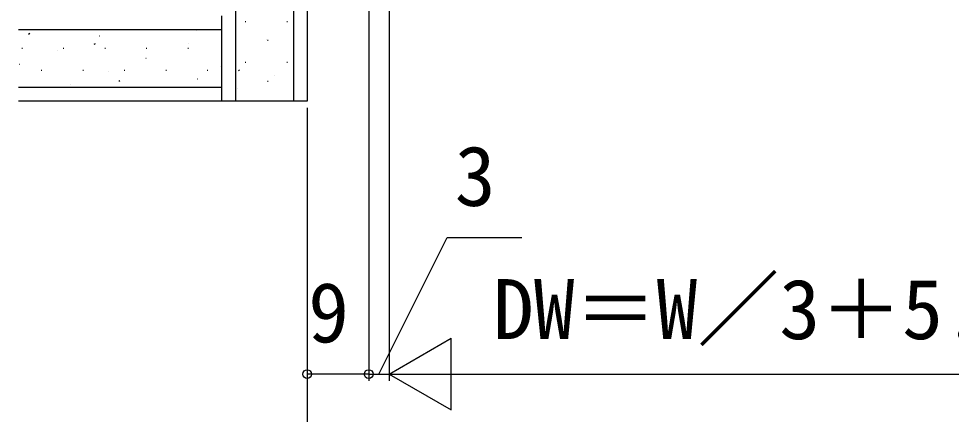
# Model space of a CAD drawing. Units: millimetres, scale not verified. Extents: x -525 to 525, y -783 to 779.
# Drawn here: x -35.1 to 101.6, y -519.6 to -461.6 of the extents above; entities that cross this region are included whole.
import ezdxf
from ezdxf.enums import TextEntityAlignment as Align

# ---------------------------------------------------------------- set-up
doc = ezdxf.new("R2010")
doc.units = ezdxf.units.MM
doc.header["$LTSCALE"] = 4
doc.layers.add('0-6_YKK_D', color=6, linetype='Continuous')
doc.layers.add('0-8_YSS_K', color=3, linetype='Continuous')
doc.styles.add('ＭＳ ゴシック', font='')
doc.styles.get('ＭＳ ゴシック').set_extended_font_data('MS Gothic')

msp = doc.modelspace()

# ---------------------------------------------------------------- linework, layer by layer
at = {"layer": '0-6_YKK_D'}
for p, q in [((19.189, -438.939), (19.189, -514.646)), ((19.189, -438.939), (19.189, -514.646)), ((16.189, -448.846), (16.189, -514.646)), ((16.189, -448.846), (16.189, -514.646)), ((7.189, -474.646), (7.189, -534.646)), ((7.189, -474.646), (7.189, -514.646)), ((19.189, -513.646), (28.283, -508.396)), ((28.283, -518.896), (28.283, -508.396)), ((16.189, -513.646), (7.189, -513.646)), ((16.189, -513.646), (13.639, -513.646)), ((16.189, -513.646), (19.189, -513.646)), ((16.189, -513.646), (19.189, -513.646)), ((19.189, -513.646), (21.739, -513.646)), ((19.189, -513.646), (28.283, -518.896)), ((19.189, -513.646), (37.376, -513.646)), ((29.689, -513.646), (158.689, -513.646))]:
    msp.add_line(p, q, dxfattribs=at)
msp.add_lwpolyline([(17.689, -513.646), (27.689, -493.646), (38.644, -493.646)], dxfattribs=at)
for centre in [(7.189, -513.646), (16.189, -513.646), (16.189, -513.646)]:
    msp.add_circle(centre, 0.637, dxfattribs=at)
at = {"layer": '0-8_YSS_K'}
for p, q in [((-3.311, -304.646), (-3.311, -473.646)), ((5.189, -304.646), (5.189, -473.646)), ((7.189, -304.646), (7.189, -473.646)), ((-5.311, -473.646), (-5.311, -461.146)), ((-35.09, -463.146), (-5.311, -463.146)), ((-9.039, -463.21), (-8.942, -463.146)), ((-1.887, -461.967), (-1.787, -461.967)), ((4.193, -461.967), (4.293, -461.967)), ((-33.628, -463.814), (-33.461, -463.704)), ((-23.227, -464.072), (-23.208, -464.065)), ((-34.628, -465.867), (-34.528, -465.867)), ((-28.548, -465.867), (-28.448, -465.867)), ((-24.022, -465.292), (-23.856, -465.182)), ((-22.468, -465.867), (-22.368, -465.867)), ((-16.388, -465.867), (-16.288, -465.867)), ((-10.308, -465.867), (-10.208, -465.867)), ((-10.209, -465.143), (-10.19, -465.137)), ((1.246, -464.603), (1.265, -464.597)), ((1.343, -464.717), (1.443, -464.717)), ((-29.468, -466.281), (-29.449, -466.275)), ((-34.954, -468.224), (-34.935, -468.217)), ((-16.449, -467.353), (-16.43, -467.347)), ((-5.429, -468.656), (-5.311, -468.578)), ((-1.887, -467.947), (-1.787, -467.947)), ((4.193, -467.947), (4.293, -467.947)), ((-31.778, -469.097), (-31.678, -469.097)), ((-25.698, -469.097), (-25.598, -469.097)), ((-21.935, -469.296), (-21.916, -469.289)), ((-19.618, -469.097), (-19.518, -469.097)), ((-13.538, -469.097), (-13.438, -469.097)), ((-7.458, -469.097), (-7.358, -469.097)), ((-2.906, -469.17), (-2.74, -469.059)), ((2.444, -469.861), (2.463, -469.855)), ((-27.516, -471.272), (-27.497, -471.265)), ((-20.413, -470.738), (-20.246, -470.628)), ((-8.917, -470.368), (-8.898, -470.361)), ((1.343, -470.697), (1.443, -470.697)), ((-5.311, -471.646), (-35.09, -471.646)), ((-3.042, -471.804), (-3.023, -471.797)), ((7.189, -473.646), (-35.09, -473.646))]:
    msp.add_line(p, q, dxfattribs=at)

# ---------------------------------------------------------------- texts
at = {"layer": '0-6_YKK_D', "style": 'ＭＳ ゴシック'}
for s, p in [('3', (28.803, -491.646)), ('DW＝W／3＋5.5', (34.394, -511.169)), ('9', (7.326, -511.646))]:
    msp.add_text(s, height=8.798, dxfattribs=at).set_placement(p, align=Align.BOTTOM_LEFT)

doc.saveas('drawing.dxf')
